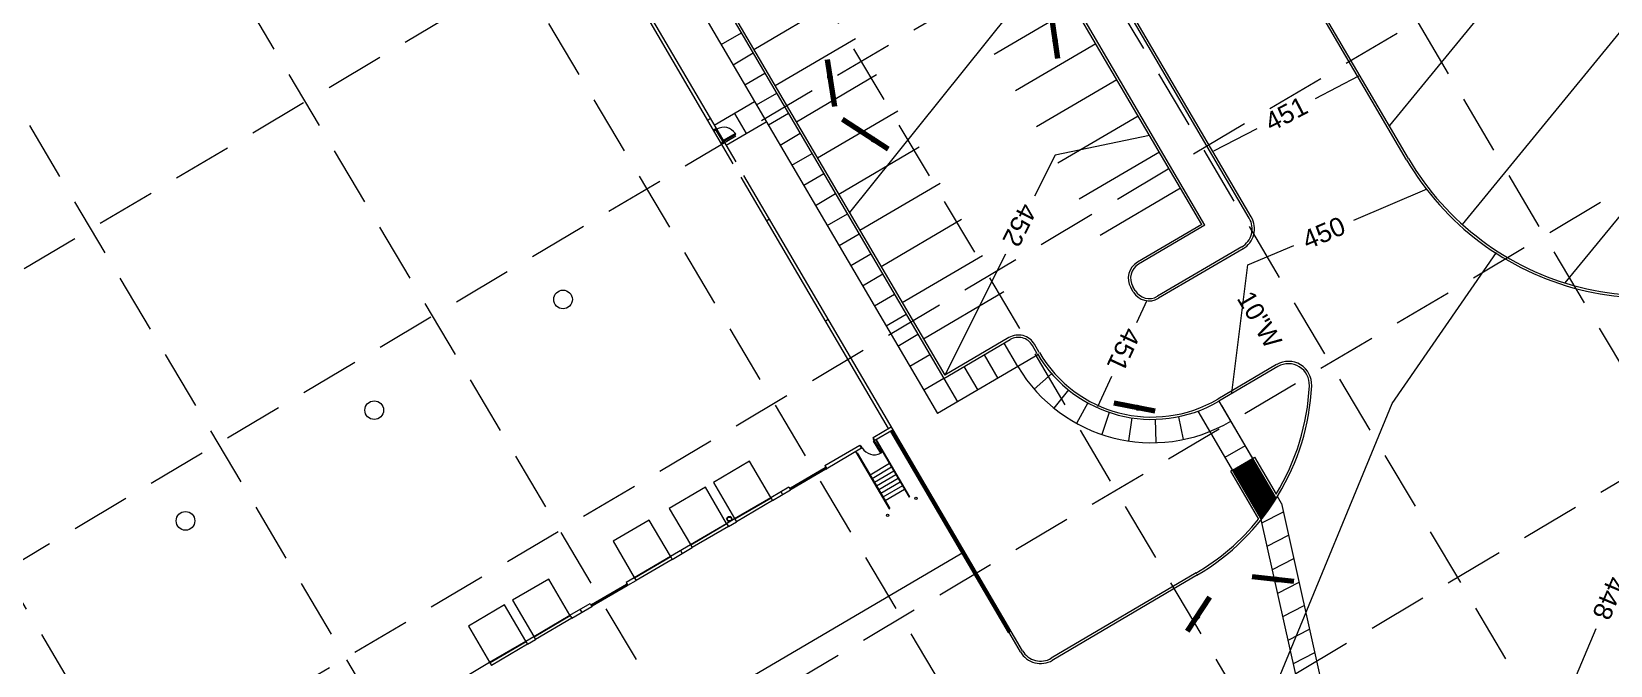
# Model space of a CAD drawing. Header units: inches. Extents: x 2527773 to 2531821, y 6906669 to 6910268.
# Drawn here: x 2530200.1 to 2530539.3, y 6908933.2 to 6909069.3 of the extents above; entities that cross this region are included whole.
import ezdxf
from ezdxf.enums import TextEntityAlignment as Align

# ---------------------------------------------------------------- set-up
doc = ezdxf.new("R2010")
doc.units = ezdxf.units.IN
doc.header["$MEASUREMENT"] = 0
doc.linetypes.add('HIDDEN', pattern=[0.009525, 0.00635, -0.003175])
doc.linetypes.add('HIDDEN2', pattern=[0.004762, 0.003175, -0.001587])
for name, color, linetype, lineweight in [('a-paving', 251, 'Continuous', 0), ('C-RWALL-N', 251, 'HIDDEN2', 0), ('C-SIDEWALK-CJ', 251, 'Continuous', 0), ('CE-GRAD-CONT-MINR-LABL-STD1', 40, 'Continuous', 30), ('CE-GRADE-25128 - CE-GRAD-CONT-MAJR-LABL-STD1', 1, 'Continuous', 30), ('CE-GRADE-25128 - CE-GRAD-CONT-MAJR-LINE', 1, 'Continuous', 80), ('CE-GRADE-25128 - CE-GRAD-CONT-MINR-LABL-STD1', 40, 'Continuous', 30), ('CE-GRADE-25128 - CE-GRAD-CONT-MINR-LINE', 40, 'Continuous', 53), ('CE-GRADE-25128 - CE-GRAD-FLOW', 40, 'Continuous', 30), ('CE-SITE-25128 - 906-BP-01$0$A-BOLLARD', 251, 'Continuous', 0), ('CE-SITE-25128 - 906-BP-01$0$A-DOCK DOOR LINE', 251, 'Continuous', 0), ('CE-SITE-25128 - 906-BP-01$0$A-DOCK-LEVELER', 251, 'Continuous', 0), ('CE-SITE-25128 - 906-BP-01$0$A-DOOR', 251, 'Continuous', 0), ('CE-SITE-25128 - 906-BP-01$0$A-DOOR-SHELL', 251, 'Continuous', 0), ('CE-SITE-25128 - 906-BP-01$0$A-FLOR', 251, 'Continuous', 0), ('CE-SITE-25128 - 906-BP-01$0$A-FLOR-STRS', 251, 'Continuous', 0), ('CE-SITE-25128 - 906-BP-01$0$A-WALL-SHELL', 251, 'Continuous', 0), ('CE-SITE-25128 - 906-BP-01$0$P-FIXT', 251, 'Continuous', 0), ('CE-SITE-25128 - a-paving', 251, 'Continuous', 0), ('CE-SITE-25128 - a-sidewalks', 251, 'Continuous', 0), ('CE-SITE-25128 - a-stripes', 251, 'Continuous', 0), ('CE-SITE-25128 - C-SIDEWALK-CJ', 251, 'Continuous', 0), ('CE-UTIL-WATR-LINE-TEXT', 251, 'Continuous', 13)]:
    doc.layers.add(name, color=color, linetype=linetype, lineweight=lineweight)
doc.layers.add('GRID', color=254, linetype='HIDDEN')
doc.styles.get("Standard").update_dxf_attribs({"font": 'ARIAL.TTF'})
doc.styles.add('Style-Halff Sans', font='')
doc.styles.add('SV-Text-Cells', font='Font 001.shx', dxfattribs={"height": 0.008333})
doc.styles.get('Style-Halff Sans').set_extended_font_data('Halff Sans')
doc.dimstyles.new('FLOW', dxfattribs={"dimscale": 1200, "dimtxt": 4, "dimasz": 4, "dimexe": 2, "dimexo": 2, "dimgap": 2, "dimtad": 1, "dimdec": 4, "dimzin": 11, "dimdsep": 46, "dimtxsty": 'Style-Halff Sans', "dimcen": 0.09, "dimse1": 1, "dimse2": 1, "dimclrd": 256, "dimadec": 4, "dimazin": 3, "dimtfac": 1, "dimtdec": 4, "dimtofl": 0, "dimtmove": 0, "dimatfit": 3, "dimfxl": 0, "dimfrac": 2, "dimtzin": 11, "dimlwd": -1, "dimarcsym": 0})

# ---------------------------------------------------------------- blocks, each defined once
blk = doc.blocks.new('906-BP-01$0$A$C3CD811FF_1')
at = {"layer": 'CE-SITE-25128 - 906-BP-01$0$A-BOLLARD', "ltscale": 0.273403}
for centre in [(2.73, -3.77), (0.87, -4.87)]:
    blk.add_circle(centre, 0.0762, dxfattribs=at)
at = {"layer": 'CE-SITE-25128 - 906-BP-01$0$A-FLOR-STRS', "ltscale": 0.273403}
for p, q in [((0.12, 0.07), (2.31, -3.67)), ((-1.22, -0.71), (0.97, -4.45)), ((-1.16, -0.8), (-1.13, -0.78)), ((-1.13, -0.78), (1.01, -4.43)), ((0.14, -0.04), (0.17, -0.02)), ((0.14, -0.04), (2.28, -3.68)), ((0.99, -1.49), (-0.28, -2.24)), ((1.13, -1.73), (-0.14, -2.48)), ((1.28, -1.98), (0.01, -2.72)), ((1.42, -2.22), (0.15, -2.96)), ((1.56, -2.46), (0.29, -3.2)), ((1.7, -2.7), (0.43, -3.44)), ((1.84, -2.94), (0.57, -3.68)), ((1.98, -3.18), (0.71, -3.93)), ((2.31, -3.67), (2.28, -3.68)), ((0.97, -4.45), (1.01, -4.43))]:
    blk.add_line(p, q, dxfattribs=at)

msp = doc.modelspace()

# ---------------------------------------------------------------- hatches: boundary and pattern name
at = {"layer": 'CE-SITE-25128 - a-stripes', "lineweight": 0, "ltscale": 0.273403}
h = msp.add_hatch(dxfattribs=at)
h.set_pattern_fill('ANSI31', color=256, style=0)
h.set_pattern_definition([(27.18803475, (1585.994, -129.748), (-2.284560888, 4.4475590552), [])])
h.paths.add_polyline_path([(2530478.69, 6908922.72), (2530474.16, 6908920.06), (2530479.65, 6908895.46), (2530484.18, 6908898.11)], flags=16)
h.paths.add_polyline_path([(2530484.18, 6908898.11), (2530479.65, 6908895.46), (2530480.97, 6908889.54), (2530480.97, 6908889.53), (2530485.28, 6908892.06), (2530485.3, 6908892.07), (2530485.5, 6908892.19)], flags=16)
h.paths.add_polyline_path([(2530472.33, 6908951.27, 0.126872), (2530466.69, 6908953.59), (2530474.16, 6908920.06), (2530478.69, 6908922.72)], flags=16)
h.paths.add_polyline_path([(2530465.04, 6908965.54, -0.006474), (2530464.25, 6908964.51), (2530466.43, 6908954.74, 0.235221)], flags=16)
h.paths.add_polyline_path([(2530468.61, 6908967.96), (2530467.73, 6908969.46, -0.02378), (2530465.04, 6908965.54, -0.235221), (2530466.43, 6908954.74), (2530466.69, 6908953.59, -0.126872), (2530472.33, 6908951.27)], flags=16)

# ---------------------------------------------------------------- linework, layer by layer
at = {"layer": 'a-paving', "lineweight": 0, "ltscale": 0.273403}
msp.add_line((2530462.11, 6909029.46), (2530380.77, 6909168.21), dxfattribs=at)
at = {"layer": 'C-RWALL-N', "linetype": 'Continuous', "lineweight": 0, "ltscale": 0.083333, "flags": 128}
msp.add_lwpolyline([(2530384.82, 6908983.57), (2530410.11, 6908940.43), (2530410.21, 6908940.49), (2530384.93, 6908983.63)], dxfattribs=at)
at = {"layer": 'C-SIDEWALK-CJ', "lineweight": 0, "ltscale": 0.273403}
msp.add_line((2530462.42, 6908977.49), (2530458.12, 6908974.97), dxfattribs=at)
at = {"layer": 'CE-GRADE-25128 - CE-GRAD-CONT-MAJR-LINE', "color": 35, "linetype": 'Continuous', "lineweight": 0}
for p, q in [((2530629.37, 6909176.79), (2530507.43, 6909027.87)), ((2530400.52, 6908957.56), (2530272.82, 6908882.69))]:
    msp.add_line(p, q, dxfattribs=at)
at = {"layer": 'CE-GRADE-25128 - CE-GRAD-CONT-MAJR-LINE', "color": 35, "linetype": 'Continuous', "lineweight": 0, "flags": 128}
for points in [[(2530484.1, 6909028.8), (2530499.89, 6909035.48)], [(2530457.93, 6908991.7), (2530461.39, 6909019.18), (2530471.24, 6909023.35)]]:
    msp.add_lwpolyline(points, dxfattribs=at)
at = {"layer": 'CE-GRADE-25128 - CE-GRAD-CONT-MINR-LINE', "color": 35, "linetype": 'Continuous', "lineweight": 0}
for p, q in [((2530673.71, 6909191.48), (2530529.46, 6909015.31)), ((2530578.51, 6909154.99), (2530491.77, 6909049.07)), ((2530485.15, 6909059.66), (2530475.84, 6909054.84)), ((2530463.32, 6909048.37), (2530454.01, 6909043.56)), ((2530439.65, 6909011.55), (2530437.42, 6909006.75)), ((2530432.07, 6908995.2), (2530429.05, 6908988.68))]:
    msp.add_line(p, q, dxfattribs=at)
at = {"layer": 'CE-GRADE-25128 - CE-GRAD-CONT-MINR-LINE', "color": 35, "linetype": 'Continuous', "lineweight": 0, "flags": 128}
for points in [[(2530375.85, 6909030.4), (2530410.2, 6909073.15), (2530365.81, 6909086.38), (2530327.87, 6909151.43)], [(2530440.27, 6909046.96), (2530419.95, 6909042.76), (2530415.53, 6909033.94)], [(2530409.28, 6909021.46), (2530396.25, 6908995.48)], [(2530457.6, 6908923.86), (2530467.82, 6908929.85), (2530492.4, 6908989.41), (2530514.81, 6909021.84)], [(2530518.26, 6908898.66), (2530536.18, 6908941.11)]]:
    msp.add_lwpolyline(points, dxfattribs=at)
at = {"layer": 'CE-SITE-25128 - 906-BP-01$0$A-BOLLARD', "lineweight": 0, "ltscale": 0.273403}
for p, q in [((2530349.41, 6908964.65), (2530349.73, 6908965.12)), ((2530349.41, 6908964.65), (2530349.82, 6908963.95)), ((2530349.42, 6908964.65), (2530349.74, 6908965.11)), ((2530349.42, 6908964.65), (2530349.83, 6908963.95)), ((2530349.68, 6908963.87), (2530349.82, 6908963.95)), ((2530349.68, 6908963.87), (2530349.69, 6908963.86)), ((2530349.69, 6908963.86), (2530349.83, 6908963.95)), ((2530350.29, 6908965.16), (2530349.73, 6908965.12)), ((2530350.29, 6908965.15), (2530349.73, 6908965.11)), ((2530350.29, 6908965.16), (2530350.7, 6908964.47)), ((2530350.29, 6908965.15), (2530350.7, 6908964.45)), ((2530350.7, 6908964.47), (2530350.83, 6908964.55)), ((2530350.7, 6908964.45), (2530350.84, 6908964.54)), ((2530350.83, 6908964.55), (2530350.84, 6908964.54))]:
    msp.add_line(p, q, dxfattribs=at)
for centre in [(2530314.27, 6909011.76), (2530273.72, 6908987.99), (2530233.18, 6908964.22)]:
    msp.add_circle(centre, 2, dxfattribs=at)
at = {"layer": 'CE-SITE-25128 - 906-BP-01$0$A-DOCK DOOR LINE', "lineweight": 0, "ltscale": 0.273403}
for p, q in [((2530363.1, 6908971.31), (2530370.57, 6908975.7)), ((2530363.26, 6908971.03), (2530370.74, 6908975.41)), ((2530320.39, 6908946.28), (2530327.87, 6908950.66)), ((2530320.56, 6908945.99), (2530328.04, 6908950.37))]:
    msp.add_line(p, q, dxfattribs=at)
at = {"layer": 'CE-SITE-25128 - 906-BP-01$0$A-DOCK-LEVELER', "lineweight": 0, "ltscale": 0.273403, "flags": 128}
for points in [[(2530354.34, 6908977.02), (2530346.57, 6908972.47), (2530351.13, 6908964.71), (2530358.89, 6908969.26), (2530354.34, 6908977.02)], [(2530344.85, 6908971.46), (2530337.08, 6908966.91), (2530341.64, 6908959.14), (2530349.4, 6908963.69), (2530344.85, 6908971.46)], [(2530332.77, 6908964.38), (2530325.01, 6908959.83), (2530329.56, 6908952.06), (2530337.32, 6908956.61), (2530332.77, 6908964.38)], [(2530311.2, 6908951.73), (2530303.44, 6908947.18), (2530307.99, 6908939.42), (2530315.76, 6908943.97), (2530311.2, 6908951.73)], [(2530301.71, 6908946.17), (2530293.95, 6908941.62), (2530298.5, 6908933.86), (2530306.27, 6908938.41), (2530301.71, 6908946.17)]]:
    msp.add_lwpolyline(points, dxfattribs=at)
at = {"layer": 'CE-SITE-25128 - 906-BP-01$0$A-DOOR', "lineweight": 0, "ltscale": 0.273403}
for p, q in [((2530378.15, 6908980.23), (2530378.29, 6908980.32)), ((2530378.4, 6908979.8), (2530378.15, 6908980.23)), ((2530378.55, 6908979.89), (2530378.29, 6908980.32)), ((2530378.4, 6908979.8), (2530378.55, 6908979.89)), ((2530381.02, 6908981.92), (2530380.88, 6908981.84)), ((2530381.13, 6908981.41), (2530380.88, 6908981.84)), ((2530381.28, 6908981.49), (2530380.99, 6908981.32)), ((2530381.28, 6908981.49), (2530381.02, 6908981.92)), ((2530381.28, 6908981.49), (2530381.13, 6908981.41)), ((2530351.13, 6908964.71), (2530358.89, 6908969.26)), ((2530358.97, 6908969.11), (2530351.21, 6908964.56)), ((2530358.89, 6908969.26), (2530358.97, 6908969.11)), ((2530341.64, 6908959.14), (2530349.4, 6908963.69)), ((2530349.48, 6908963.55), (2530341.72, 6908959)), ((2530351.21, 6908964.56), (2530351.13, 6908964.71)), ((2530341.72, 6908959), (2530341.64, 6908959.14)), ((2530329.56, 6908952.06), (2530337.32, 6908956.61)), ((2530337.41, 6908956.47), (2530329.64, 6908951.92)), ((2530337.32, 6908956.61), (2530337.41, 6908956.47)), ((2530329.64, 6908951.92), (2530329.56, 6908952.06)), ((2530307.99, 6908939.42), (2530315.76, 6908943.97)), ((2530315.84, 6908943.83), (2530308.08, 6908939.28)), ((2530315.76, 6908943.97), (2530315.84, 6908943.83)), ((2530298.5, 6908933.86), (2530306.27, 6908938.41)), ((2530306.35, 6908938.26), (2530298.59, 6908933.71)), ((2530306.27, 6908938.41), (2530306.35, 6908938.26)), ((2530308.08, 6908939.28), (2530307.99, 6908939.42)), ((2530298.59, 6908933.71), (2530298.5, 6908933.86))]:
    msp.add_line(p, q, dxfattribs=at)
at = {"layer": 'CE-SITE-25128 - 906-BP-01$0$A-DOOR', "lineweight": 0, "ltscale": 0.273403, "flags": 128}
for points in [[(2530346.84, 6909048.05), (2530347.27, 6909048.3), (2530347.18, 6909048.45), (2530346.75, 6909048.2)], [(2530348.78, 6909045.72), (2530351.37, 6909047.23), (2530351.29, 6909047.38), (2530348.7, 6909045.86)], [(2530348.44, 6909045.32), (2530348.87, 6909045.57), (2530348.78, 6909045.72), (2530348.35, 6909045.46)], [(2530381.13, 6908981.41), (2530382.65, 6908978.82), (2530382.51, 6908978.73), (2530380.99, 6908981.32)]]:
    msp.add_lwpolyline(points, close=True, dxfattribs=at)
at = {"layer": 'CE-SITE-25128 - 906-BP-01$0$A-DOOR', "lineweight": 0, "ltscale": 0.273403}
for centre, start, end in [((2530348.79, 6909045.71), 33.723, 120.3121), ((2530381.14, 6908981.41), 210.4499, 297.039)]:
    msp.add_arc(centre, 3.01, start, end, dxfattribs=at)
at = {"layer": 'CE-SITE-25128 - 906-BP-01$0$A-DOOR-SHELL', "lineweight": 0, "ltscale": 0.273403}
for p, q in [((2530363.18, 6908971.17), (2530370.66, 6908975.55)), ((2530320.48, 6908946.13), (2530327.95, 6908950.52))]:
    msp.add_line(p, q, dxfattribs=at)
at = {"layer": 'CE-SITE-25128 - 906-BP-01$0$A-DOOR-SHELL', "lineweight": 0, "ltscale": 0.273403, "flags": 128}
for points in [[(2530370.78, 6908975.34), (2530370.93, 6908975.42), (2530370.67, 6908975.85), (2530370.53, 6908975.77)], [(2530363.31, 6908970.95), (2530363.16, 6908970.87), (2530362.91, 6908971.3), (2530363.05, 6908971.38)], [(2530328.08, 6908950.3), (2530328.22, 6908950.39), (2530327.97, 6908950.82), (2530327.83, 6908950.73)], [(2530320.6, 6908945.92), (2530320.46, 6908945.83), (2530320.21, 6908946.27), (2530320.35, 6908946.35)]]:
    msp.add_lwpolyline(points, close=True, dxfattribs=at)
at = {"layer": 'CE-SITE-25128 - 906-BP-01$0$A-FLOR', "lineweight": 0, "ltscale": 0.273403}
for p, q in [((2530359.28, 6908968.59), (2530351.52, 6908964.04)), ((2530349.79, 6908963.03), (2530342.03, 6908958.48)), ((2530337.71, 6908955.95), (2530329.95, 6908951.4)), ((2530316.15, 6908943.31), (2530308.38, 6908938.75)), ((2530306.66, 6908937.74), (2530298.89, 6908933.19))]:
    msp.add_line(p, q, dxfattribs=at)
at = {"layer": 'CE-SITE-25128 - 906-BP-01$0$A-WALL-SHELL', "lineweight": 0, "ltscale": 0.273403}
for p, q in [((2530351.44, 6909041.28), (2530302.55, 6909124.67)), ((2530331.39, 6909073.96), (2530350.78, 6909040.89)), ((2530345.3, 6909050.23), (2530345.96, 6909050.62)), ((2530347.18, 6909048.45), (2530346.52, 6909048.06)), ((2530347.05, 6909048.18), (2530348.57, 6909045.59)), ((2530348.87, 6909045.57), (2530348.2, 6909045.18)), ((2530352.46, 6909038.01), (2530384.11, 6908984.04)), ((2530385.16, 6908983.77), (2530353.13, 6909038.4)), ((2530357.94, 6909028.67), (2530358.61, 6909029.06)), ((2530370.59, 6909007.1), (2530371.25, 6909007.49)), ((2530380.89, 6908982.15), (2530384.77, 6908984.43)), ((2530385.16, 6908983.77), (2530381.28, 6908981.49)), ((2530370.54, 6908976.09), (2530378.01, 6908980.47)), ((2530378.4, 6908979.8), (2530370.78, 6908975.34)), ((2530378.4, 6908979.8), (2530378.01, 6908980.47)), ((2530381.28, 6908981.49), (2530380.89, 6908982.15)), ((2530370.54, 6908976.09), (2530370.93, 6908975.42)), ((2530358.89, 6908969.26), (2530362.77, 6908971.53)), ((2530358.89, 6908969.26), (2530359.28, 6908968.59)), ((2530359.28, 6908968.59), (2530363.16, 6908970.87)), ((2530361.05, 6908970.52), (2530361.44, 6908969.86)), ((2530362.77, 6908971.53), (2530363.16, 6908970.87)), ((2530349.4, 6908963.69), (2530351.13, 6908964.71)), ((2530349.4, 6908963.69), (2530349.79, 6908963.03)), ((2530349.79, 6908963.03), (2530351.52, 6908964.04)), ((2530351.13, 6908964.71), (2530351.52, 6908964.04)), ((2530337.32, 6908956.61), (2530341.64, 6908959.14)), ((2530337.71, 6908955.95), (2530342.03, 6908958.48)), ((2530341.64, 6908959.14), (2530342.03, 6908958.48)), ((2530337.32, 6908956.61), (2530337.71, 6908955.95)), ((2530339.48, 6908957.88), (2530339.87, 6908957.21)), ((2530327.83, 6908951.05), (2530329.56, 6908952.06)), ((2530329.56, 6908952.06), (2530329.95, 6908951.4)), ((2530327.83, 6908951.05), (2530328.22, 6908950.39)), ((2530328.22, 6908950.39), (2530329.95, 6908951.4)), ((2530315.76, 6908943.97), (2530320.07, 6908946.5)), ((2530316.15, 6908943.31), (2530320.46, 6908945.83)), ((2530317.91, 6908945.24), (2530318.3, 6908944.57)), ((2530320.07, 6908946.5), (2530320.46, 6908945.83)), ((2530315.76, 6908943.97), (2530316.15, 6908943.31)), ((2530306.27, 6908938.41), (2530307.99, 6908939.42)), ((2530306.27, 6908938.41), (2530306.66, 6908937.74)), ((2530306.66, 6908937.74), (2530308.38, 6908938.75)), ((2530307.99, 6908939.42), (2530308.38, 6908938.75)), ((2530294.19, 6908931.33), (2530298.5, 6908933.86)), ((2530298.5, 6908933.86), (2530298.89, 6908933.19))]:
    msp.add_line(p, q, dxfattribs=at)
at = {"layer": 'CE-SITE-25128 - 906-BP-01$0$P-FIXT', "lineweight": 0, "ltscale": 0.273403}
msp.add_circle((2530350.01, 6908964.62), 0.417, dxfattribs=at)
at = {"layer": 'CE-SITE-25128 - a-paving', "lineweight": 0, "ltscale": 0.273403}
for p, q in [((2530495.48, 6909041.75), (2530184.15, 6909572.82)), ((2530495.91, 6909042), (2530184.58, 6909573.07)), ((2530451.46, 6909027.85), (2530364.12, 6909176.84)), ((2530452.15, 6909027.67), (2530364.8, 6909176.67)), ((2530461.68, 6909029.2), (2530380.34, 6909167.96)), ((2530462.11, 6909029.46), (2530380.77, 6909168.21)), ((2530341.63, 6909088.65), (2530396.25, 6908995.48)), ((2530451.46, 6909027.85), (2530437.66, 6909019.76)), ((2530452.15, 6909027.67), (2530437.91, 6909019.33)), ((2530460.08, 6909023.05), (2530441.96, 6909012.43)), ((2530460.33, 6909022.62), (2530442.21, 6909012)), ((2530436.74, 6909013.42), (2530436.23, 6909014.29)), ((2530437.17, 6909013.68), (2530436.66, 6909014.54)), ((2530396.07, 6908994.8), (2530410.31, 6909003.14)), ((2530410.05, 6909003.58), (2530396.25, 6908995.48)), ((2530416.15, 6909000.09), (2530415.1, 6909001.89)), ((2530416.58, 6909000.35), (2530415.53, 6909002.15)), ((2530467.56, 6908997.78), (2530454.9, 6908990.35)), ((2530467.82, 6908997.35), (2530455.15, 6908989.92)), ((2530384.59, 6908983.43), (2530409.87, 6908940.29)), ((2530412.98, 6908936.32), (2530385.16, 6908983.77)), ((2530410.45, 6908940.63), (2530385.16, 6908983.77)), ((2530462.35, 6908977.64), (2530462.78, 6908977.9)), ((2530462.78, 6908977.9), (2530467.44, 6908969.95)), ((2530458.04, 6908975.11), (2530457.61, 6908974.86)), ((2530457.61, 6908974.86), (2530463.65, 6908964.56)), ((2530450.29, 6908953.03), (2530419.13, 6908934.71)), ((2530450.57, 6908952.62), (2530419.36, 6908934.27)), ((2530412.54, 6908936.07), (2530410.02, 6908940.38))]:
    msp.add_line(p, q, dxfattribs=at)
for centre, radius, start, end in [((2530547.24, 6909072.09), 60, 210.3803, 301.3997), ((2530547.24, 6909072.09), 59.5, 210.3803, 301.3997), ((2530457.8, 6909026.93), 4.5, 300.3803, 30.3803), ((2530457.8, 6909026.93), 5, 300.3803, 30.3803), ((2530439.68, 6909016.31), 4, 120.3803, 210.3803), ((2530439.68, 6909016.31), 3.5, 120.3803, 210.3803), ((2530440.19, 6909015.45), 4, 210.3803, 300.3803), ((2530440.19, 6909015.45), 3.5, 210.3803, 300.3803), ((2530412.08, 6909000.12), 4, 30.3803, 120.3803), ((2530412.08, 6909000.12), 3.5, 30.3803, 120.3803), ((2530440.74, 6909014.51), 28.5, 210.3803, 300.3803), ((2530440.74, 6909014.51), 28, 210.3803, 300.3803), ((2530470.09, 6908993.46), 5, 357.1895, 120.3803), ((2530470.09, 6908993.46), 4.5, 357.1895, 120.3803), ((2530425.15, 6908995.67), 50, 300.3811, 357.1895), ((2530425.15, 6908995.67), 49.5, 328.6962, 357.1895), ((2530425.15, 6908995.67), 49.5, 300.3811, 321.0586), ((2530416.86, 6908938.6), 5, 210.3803, 300.4159), ((2530416.86, 6908938.6), 4.5, 210.3803, 300.4159)]:
    msp.add_arc(centre, radius, start, end, dxfattribs=at)
at = {"layer": 'CE-SITE-25128 - a-sidewalks', "lineweight": 0, "ltscale": 0.273403}
for p, q in [((2530172.52, 6909366.25), (2530391.76, 6908992.27)), ((2530176.84, 6909368.78), (2530396.07, 6908994.8)), ((2530348.27, 6909066.46), (2530352.58, 6909068.99)), ((2530350.8, 6909062.15), (2530355.11, 6909064.68)), ((2530353.33, 6909057.83), (2530357.64, 6909060.36)), ((2530346.76, 6909049.17), (2530355.39, 6909054.22)), ((2530355.85, 6909053.52), (2530360.17, 6909056.05)), ((2530351.07, 6909051.7), (2530353.6, 6909047.38)), ((2530358.38, 6909049.21), (2530362.7, 6909051.73)), ((2530349.29, 6909044.85), (2530357.92, 6909049.91)), ((2530360.91, 6909044.89), (2530365.23, 6909047.42)), ((2530363.44, 6909040.58), (2530367.75, 6909043.11)), ((2530365.97, 6909036.26), (2530370.28, 6909038.79)), ((2530368.5, 6909031.95), (2530372.81, 6909034.48)), ((2530371.03, 6909027.64), (2530375.34, 6909030.17)), ((2530373.56, 6909023.32), (2530377.87, 6909025.85)), ((2530376.08, 6909019.01), (2530380.4, 6909021.54)), ((2530378.61, 6909014.7), (2530382.93, 6909017.23)), ((2530381.14, 6909010.38), (2530385.45, 6909012.91)), ((2530381.14, 6909010.38), (2530385.45, 6909012.91)), ((2530383.67, 6909006.07), (2530387.98, 6909008.6)), ((2530386.2, 6909001.76), (2530390.51, 6909004.29)), ((2530388.73, 6908997.44), (2530393.04, 6908999.97)), ((2530416.28, 6908999.88), (2530394.71, 6908987.24)), ((2530404.7, 6908999.86), (2530407.65, 6908994.82)), ((2530411.96, 6908997.35), (2530409.01, 6909002.39)), ((2530400.39, 6908997.33), (2530403.34, 6908992.3)), ((2530419.23, 6908995.81), (2530415.45, 6908992.53)), ((2530396.07, 6908994.8), (2530391.76, 6908992.27)), ((2530396.07, 6908994.8), (2530399.02, 6908989.77)), ((2530391.76, 6908992.27), (2530394.71, 6908987.24)), ((2530422.84, 6908992.33), (2530419.7, 6908988.44)), ((2530427.01, 6908989.53), (2530424.6, 6908985.15)), ((2530455.15, 6908989.92), (2530467.14, 6908969.47)), ((2530455.71, 6908988.98), (2530467.41, 6908969.02)), ((2530431.6, 6908987.51), (2530430, 6908982.78)), ((2530436.48, 6908986.33), (2530435.73, 6908981.38)), ((2530441.49, 6908986.02), (2530441.62, 6908981.02)), ((2530446.48, 6908986.59), (2530447.48, 6908981.69)), ((2530450.61, 6908987.77), (2530464.25, 6908964.51)), ((2530460.76, 6908980.35), (2530456.45, 6908977.82)), ((2530458.04, 6908975.11), (2530462.35, 6908977.64)), ((2530409.87, 6908940.29), (2530410.45, 6908940.63))]:
    msp.add_line(p, q, dxfattribs=at)
msp.add_arc((2530440.74, 6909014.51), 33.5, 210.8038, 300.3803, dxfattribs=at)
at = {"layer": 'CE-SITE-25128 - a-stripes', "lineweight": 0, "ltscale": 0.273403}
for p, q in [((2530372.54, 6909075.48), (2530355.29, 6909065.36)), ((2530424.15, 6909074.44), (2530406.9, 6909064.32)), ((2530377.09, 6909067.71), (2530359.84, 6909057.6)), ((2530428.7, 6909066.67), (2530411.45, 6909056.56)), ((2530381.64, 6909059.95), (2530364.39, 6909049.83)), ((2530433.26, 6909058.91), (2530416, 6909048.79)), ((2530386.19, 6909052.18), (2530368.94, 6909042.07)), ((2530437.81, 6909051.14), (2530420.55, 6909041.03)), ((2530390.75, 6909044.42), (2530373.49, 6909034.3)), ((2530442.36, 6909043.38), (2530425.11, 6909033.26)), ((2530395.3, 6909036.66), (2530378.04, 6909026.54)), ((2530446.91, 6909035.62), (2530429.66, 6909025.5)), ((2530399.85, 6909028.89), (2530382.6, 6909018.78)), ((2530404.4, 6909021.13), (2530387.15, 6909011.01)), ((2530408.95, 6909013.36), (2530391.7, 6909003.25)), ((2530468.61, 6908967.96), (2530467.73, 6908969.46)), ((2530468.61, 6908967.96), (2530485.5, 6908892.19)), ((2530480.97, 6908889.53), (2530464.25, 6908964.51))]:
    msp.add_line(p, q, dxfattribs=at)
at = {"layer": 'CE-SITE-25128 - C-SIDEWALK-CJ', "lineweight": 0, "ltscale": 0.273403}
for p, q in [((2530462.52, 6908977.36), (2530458.2, 6908974.83)), ((2530462.6, 6908977.21), (2530458.29, 6908974.68)), ((2530462.69, 6908977.07), (2530458.37, 6908974.54)), ((2530462.77, 6908976.93), (2530458.46, 6908974.4)), ((2530462.86, 6908976.78), (2530458.54, 6908974.25)), ((2530462.94, 6908976.64), (2530458.63, 6908974.11)), ((2530463.02, 6908976.49), (2530458.71, 6908973.97)), ((2530463.02, 6908976.49), (2530458.71, 6908973.97)), ((2530463.11, 6908976.35), (2530458.79, 6908973.82)), ((2530463.19, 6908976.21), (2530458.88, 6908973.68)), ((2530463.28, 6908976.06), (2530458.96, 6908973.53)), ((2530463.36, 6908975.92), (2530459.05, 6908973.39)), ((2530463.45, 6908975.77), (2530459.13, 6908973.25)), ((2530463.53, 6908975.63), (2530459.22, 6908973.1)), ((2530463.61, 6908975.49), (2530459.3, 6908972.96)), ((2530463.61, 6908975.49), (2530459.3, 6908972.96)), ((2530463.7, 6908975.34), (2530459.38, 6908972.81)), ((2530463.78, 6908975.2), (2530459.47, 6908972.67)), ((2530463.87, 6908975.06), (2530459.55, 6908972.53)), ((2530463.95, 6908974.91), (2530459.64, 6908972.38)), ((2530464.04, 6908974.77), (2530459.72, 6908972.24)), ((2530464.12, 6908974.62), (2530459.81, 6908972.1)), ((2530464.2, 6908974.48), (2530459.89, 6908971.95)), ((2530464.2, 6908974.48), (2530459.89, 6908971.95)), ((2530464.29, 6908974.34), (2530459.97, 6908971.81)), ((2530464.37, 6908974.19), (2530460.06, 6908971.66)), ((2530464.46, 6908974.05), (2530460.14, 6908971.52)), ((2530464.54, 6908973.91), (2530460.23, 6908971.38)), ((2530464.63, 6908973.76), (2530460.31, 6908971.23)), ((2530464.71, 6908973.62), (2530460.4, 6908971.09)), ((2530464.79, 6908973.47), (2530460.48, 6908970.95)), ((2530464.79, 6908973.47), (2530460.48, 6908970.95)), ((2530464.88, 6908973.33), (2530460.56, 6908970.8)), ((2530464.96, 6908973.19), (2530460.65, 6908970.66)), ((2530465.05, 6908973.04), (2530460.73, 6908970.51)), ((2530465.13, 6908972.9), (2530460.82, 6908970.37)), ((2530465.22, 6908972.76), (2530460.9, 6908970.23)), ((2530465.3, 6908972.61), (2530460.99, 6908970.08)), ((2530465.38, 6908972.47), (2530461.07, 6908969.94)), ((2530465.38, 6908972.47), (2530461.07, 6908969.94)), ((2530465.47, 6908972.32), (2530461.15, 6908969.8)), ((2530465.55, 6908972.18), (2530461.24, 6908969.65)), ((2530465.64, 6908972.04), (2530461.32, 6908969.51)), ((2530465.72, 6908971.89), (2530461.41, 6908969.36)), ((2530465.81, 6908971.75), (2530461.49, 6908969.22)), ((2530465.89, 6908971.61), (2530461.58, 6908969.08)), ((2530465.97, 6908971.46), (2530461.66, 6908968.93)), ((2530465.97, 6908971.46), (2530461.66, 6908968.93)), ((2530466.06, 6908971.32), (2530461.74, 6908968.79)), ((2530466.14, 6908971.17), (2530461.83, 6908968.65)), ((2530466.23, 6908971.03), (2530461.91, 6908968.5)), ((2530466.31, 6908970.89), (2530462, 6908968.36)), ((2530466.4, 6908970.74), (2530462.08, 6908968.21)), ((2530466.48, 6908970.6), (2530462.17, 6908968.07)), ((2530466.56, 6908970.46), (2530462.25, 6908967.93)), ((2530466.56, 6908970.46), (2530462.25, 6908967.93)), ((2530466.65, 6908970.31), (2530462.33, 6908967.78)), ((2530466.73, 6908970.17), (2530462.42, 6908967.64)), ((2530466.82, 6908970.02), (2530462.5, 6908967.49)), ((2530466.9, 6908969.88), (2530462.59, 6908967.35)), ((2530466.99, 6908969.74), (2530462.67, 6908967.21)), ((2530467.07, 6908969.59), (2530462.76, 6908967.06)), ((2530467.15, 6908969.45), (2530462.84, 6908966.92)), ((2530467.15, 6908969.45), (2530462.84, 6908966.92)), ((2530467.24, 6908969.3), (2530462.92, 6908966.78)), ((2530467.32, 6908969.16), (2530463.01, 6908966.63)), ((2530467.4, 6908969.01), (2530463.09, 6908966.49)), ((2530467.27, 6908968.74), (2530463.18, 6908966.34)), ((2530467.07, 6908968.43), (2530463.27, 6908966.2)), ((2530466.87, 6908968.11), (2530463.35, 6908966.05)), ((2530466.66, 6908967.8), (2530463.44, 6908965.91)), ((2530466.44, 6908967.48), (2530463.52, 6908965.77)), ((2530466.44, 6908967.48), (2530463.52, 6908965.77)), ((2530466.22, 6908967.15), (2530463.61, 6908965.62)), ((2530465.99, 6908966.82), (2530463.69, 6908965.48)), ((2530465.75, 6908966.49), (2530463.77, 6908965.33)), ((2530465.51, 6908966.16), (2530463.86, 6908965.19)), ((2530465.25, 6908965.82), (2530463.94, 6908965.05)), ((2530465, 6908965.47), (2530464.03, 6908964.9)), ((2530464.73, 6908965.12), (2530464.11, 6908964.76)), ((2530464.73, 6908965.12), (2530464.11, 6908964.76)), ((2530464.45, 6908964.77), (2530464.2, 6908964.62))]:
    msp.add_line(p, q, dxfattribs=at)
at = {"layer": 'GRID', "color": 252, "linetype": 'HIDDEN', "lineweight": 0, "ltscale": 2000}
for p, q in [((2530060.23, 6909808.2), (2531017.34, 6908196.48)), ((2530014.19, 6909780.86), (2530971.3, 6908169.14)), ((2529968.15, 6909753.51), (2530925.26, 6908141.8)), ((2529922.1, 6909726.17), (2530879.21, 6908114.45)), ((2529876.06, 6909698.83), (2530833.17, 6908087.11)), ((2529830.02, 6909671.49), (2530787.13, 6908059.77)), ((2529783.97, 6909644.14), (2530741.08, 6908032.42)), ((2528232.95, 6907851.15), (2531087.63, 6909546.39)), ((2528260.29, 6907805.11), (2531114.98, 6909500.35)), ((2528287.63, 6907759.06), (2531142.32, 6909454.3)), ((2528314.98, 6907713.02), (2531169.66, 6909408.26)), ((2528342.32, 6907666.98), (2531197, 6909362.22))]:
    msp.add_line(p, q, dxfattribs=at)

# ---------------------------------------------------------------- block references
at = {"layer": 'CE-SITE-25128 - 906-BP-01$0$A-FLOR-STRS', "lineweight": 0, "ltscale": 0.273403, "xscale": 3.280833333333333, "yscale": 3.280833333333333, "zscale": 3.280833333333333}
msp.add_blockref('906-BP-01$0$A$C3CD811FF_1', (2530381.13, 6908981.41), dxfattribs=at)

# ---------------------------------------------------------------- texts
at = {"layer": 'CE-GRAD-CONT-MINR-LABL-STD1', "color": 35, "linetype": 'Continuous', "lineweight": 0}
msp.add_text('451', height=4, rotation=27.3511, dxfattribs=at).set_placement((2530469.58, 6909051.61), align=Align.MIDDLE_CENTER)
at = {"layer": 'CE-GRADE-25128 - CE-GRAD-CONT-MAJR-LABL-STD1', "color": 35, "linetype": 'Continuous', "lineweight": 0}
msp.add_text('450', height=4, rotation=22.9501, dxfattribs=at).set_placement((2530477.67, 6909026.07), align=Align.MIDDLE_CENTER)
at = {"layer": 'CE-GRADE-25128 - CE-GRAD-CONT-MINR-LABL-STD1', "color": 35, "linetype": 'Continuous', "lineweight": 0}
for s, rotation, p in [('452', 243.3756, (2530412.4, 6909027.7)), ('451', 245.1201, (2530434.75, 6909000.98)), ('448', 247.1104, (2530538.92, 6908947.6))]:
    msp.add_text(s, height=4, rotation=rotation, dxfattribs=at).set_placement(p, align=Align.MIDDLE_CENTER)
at = {"layer": 'CE-UTIL-WATR-LINE-TEXT', "lineweight": 0, "insert": (2530458.85, 6909011.97), "char_height": 4, "attachment_point": 7, "rotation": 300.3806, "line_spacing_factor": 1.35, "style": 'SV-Text-Cells'}
msp.add_mtext('10"W', dxfattribs=at)

# ---------------------------------------------------------------- leaders
at = {"layer": 'CE-GRADE-25128 - CE-GRAD-FLOW', "color": 7, "linetype": 'Continuous', "lineweight": 0}
for points in [[(2530420.54, 6909063.46), (2530419.18, 6909072.91)], [(2530371.02, 6909063.29), (2530372.61, 6909053.21)], [(2530384.13, 6909044.03), (2530374.28, 6909050.38)], [(2530441.44, 6908987.78), (2530432.62, 6908989.51)], [(2530471.22, 6908951.21), (2530462.29, 6908952.22)], [(2530448.44, 6908940.51), (2530453.22, 6908947.86)]]:
    msp.add_leader(points, dimstyle='FLOW', override={"dimscale": 1, "dimclrd": 0, "dimlwd": 65534}, dxfattribs=at)

doc.saveas('drawing.dxf')
